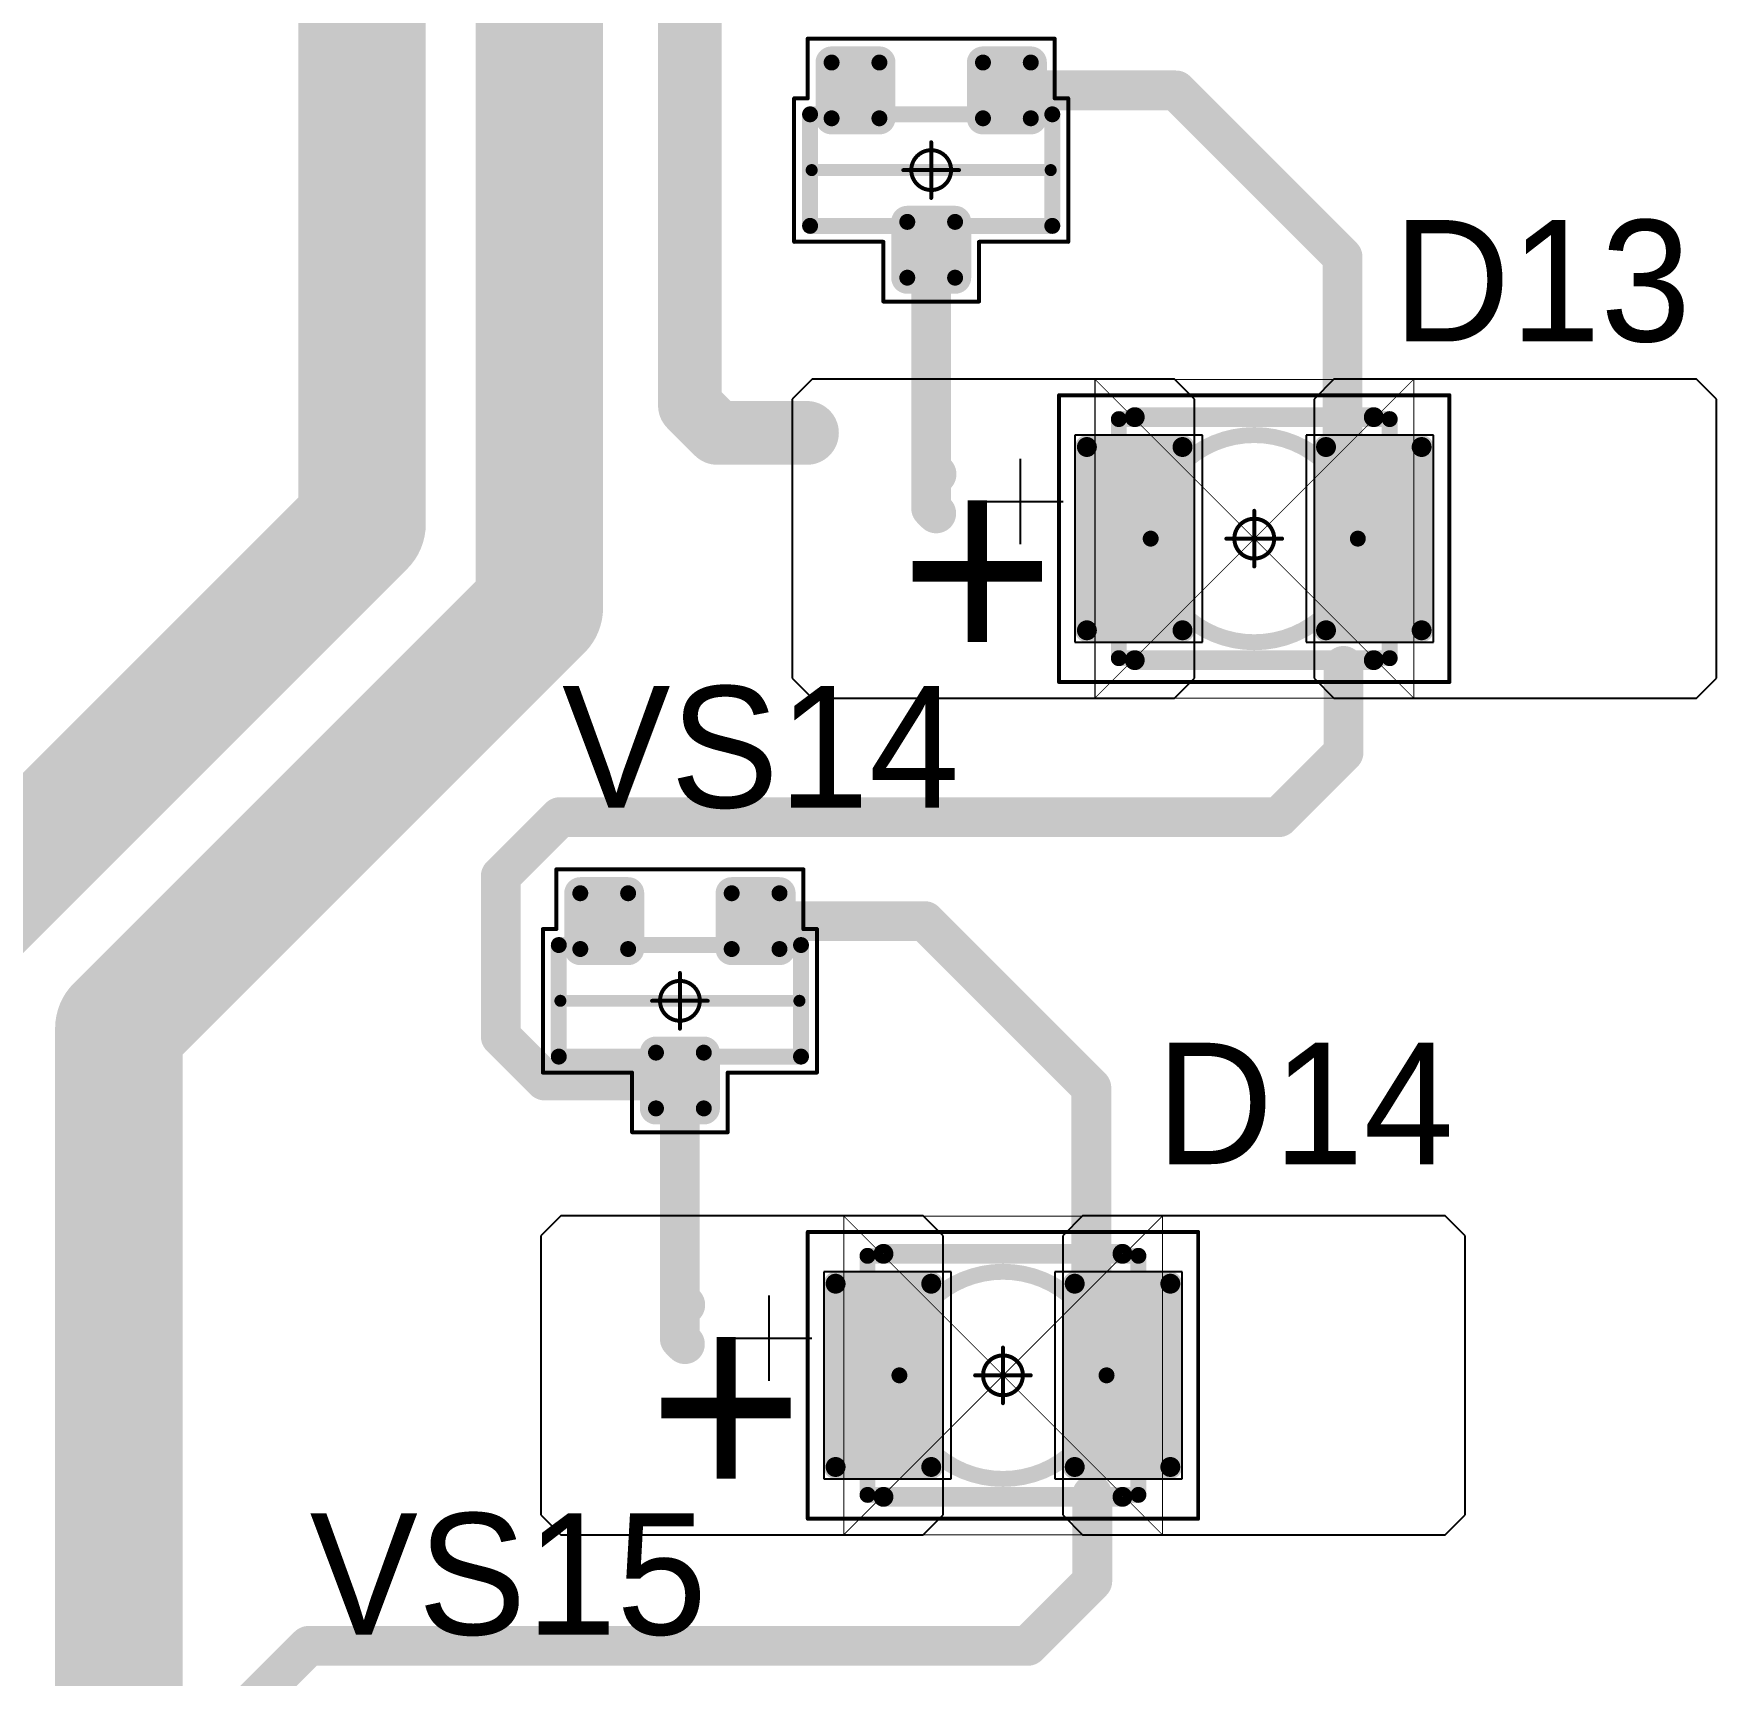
# Model space of a CAD drawing. Header units: millimetres. Extents: x 0 to 1769, y 431 to 1001.
# Drawn here: x 1296.57 to 1317.69, y 464.26 to 484.87 of the extents above; entities that cross this region are included whole.
import ezdxf

# ---------------------------------------------------------------- set-up
doc = ezdxf.new("R2010")
doc.units = ezdxf.units.MM
for name, color, linetype in [('Mechanical13', 56, 'Continuous'), ('Mechanical15', 56, 'Continuous'), ('Mechanical9', 56, 'Continuous'), ('TopLayer', 1, 'Continuous'), ('TopOverlay', 2, 'Continuous'), ('TopPaste', 8, 'Continuous'), ('TopSolder', 216, 'Continuous')]:
    doc.layers.add(name, color=color, linetype=linetype)

# ---------------------------------------------------------------- blocks, each defined once
blk = doc.blocks.new('SOT23_125')
at = {"layer": 'Mechanical13', "const_width": 0.2}
for points in [[(-0.7, -1.52), (-0.7, 1.52)], [(0.7, 1.52), (-0.7, 1.52)], [(0.7, -1.52), (0.7, 1.52)], [(0.7, -1.52), (-0.7, -1.52)]]:
    blk.add_lwpolyline(points, dxfattribs=at)
at = {"layer": 'Mechanical13', "const_width": 0.1}
for points in [[(-0.75, 1.52, 1), (-0.65, 1.52, 1)], [(-0.75, 1.52, 1), (-0.65, 1.52, 1)], [(0.65, 1.52, 1), (0.75, 1.52, 1)], [(0.65, 1.52, 1), (0.75, 1.52, 1)], [(-0.75, -1.52, 1), (-0.65, -1.52, 1)], [(-0.75, -1.52, 1), (-0.65, -1.52, 1)], [(0.65, -1.52, 1), (0.75, -1.52, 1)], [(0.65, -1.52, 1), (0.75, -1.52, 1)]]:
    blk.add_lwpolyline(points, format="xyb", close=True, dxfattribs=at)
at = {"layer": 'Mechanical15', "const_width": 0.05}
for points in [[(0.9, 1.72), (-0.9, 1.72)], [(-0.9, 1.55), (-0.9, 1.72)], [(0.9, 0.6), (0.9, 1.72)], [(-0.9, 1.55), (-1.65, 1.55)], [(-1.65, -1.55), (-1.65, 1.55)], [(1.65, 0.6), (0.9, 0.6)], [(1.65, -0.6), (1.65, 0.6)], [(0, -0.35), (0, 0.35)], [(0.35, 0), (-0.35, 0)], [(0.9, -1.72), (0.9, -0.6)], [(1.65, -0.6), (0.9, -0.6)], [(-0.9, -1.55), (-1.65, -1.55)], [(-0.9, -1.72), (-0.9, -1.55)], [(0.9, -1.72), (-0.9, -1.72)]]:
    blk.add_lwpolyline(points, dxfattribs=at)
at = {"layer": 'Mechanical15'}
for points, const_width in [([(-0.913, 1.72, 1), (-0.888, 1.72, 1)], 0.025), ([(-0.913, 1.72, 1), (-0.888, 1.72, 1)], 0.025), ([(0.888, 1.72, 1), (0.913, 1.72, 1)], 0.025), ([(0.888, 1.72, 1), (0.913, 1.72, 1)], 0.025), ([(-1.662, 1.55, 1), (-1.637, 1.55, 1)], 0.025), ([(-1.662, 1.55, 1), (-1.637, 1.55, 1)], 0.025), ([(-0.913, 1.55, 1), (-0.888, 1.55, 1)], 0.025), ([(-0.913, 1.55, 1), (-0.888, 1.55, 1)], 0.025), ([(0.888, 0.6, 1), (0.913, 0.6, 1)], 0.025), ([(0.888, 0.6, 1), (0.913, 0.6, 1)], 0.025), ([(1.637, 0.6, 1), (1.662, 0.6, 1)], 0.025), ([(1.637, 0.6, 1), (1.662, 0.6, 1)], 0.025), ([(0.25, 0, 1), (-0.25, 0, 1)], 0.05), ([(-0.012, 0.35, 1), (0.012, 0.35, 1)], 0.025), ([(-0.362, 0, 1), (-0.337, 0, 1)], 0.025), ([(-0.262, 0, 1), (-0.238, 0, 1)], 0.025), ([(0.238, 0, 1), (0.262, 0, 1)], 0.025), ([(0.337, 0, 1), (0.362, 0, 1)], 0.025), ([(-0.012, -0.35, 1), (0.012, -0.35, 1)], 0.025), ([(0.888, -0.6, 1), (0.913, -0.6, 1)], 0.025), ([(0.888, -0.6, 1), (0.913, -0.6, 1)], 0.025), ([(1.637, -0.6, 1), (1.662, -0.6, 1)], 0.025), ([(1.637, -0.6, 1), (1.662, -0.6, 1)], 0.025), ([(-1.662, -1.55, 1), (-1.637, -1.55, 1)], 0.025), ([(-1.662, -1.55, 1), (-1.637, -1.55, 1)], 0.025), ([(-0.913, -1.55, 1), (-0.888, -1.55, 1)], 0.025), ([(-0.913, -1.55, 1), (-0.888, -1.55, 1)], 0.025), ([(-0.913, -1.72, 1), (-0.888, -1.72, 1)], 0.025), ([(-0.913, -1.72, 1), (-0.888, -1.72, 1)], 0.025), ([(0.888, -1.72, 1), (0.913, -1.72, 1)], 0.025), ([(0.888, -1.72, 1), (0.913, -1.72, 1)], 0.025)]:
    blk.add_lwpolyline(points, format="xyb", close=True, dxfattribs=dict(at, const_width=const_width))
at = {"layer": 'TopLayer', "const_width": 0.1}
for points in [[(-1.4, 1.25, 1), (-1.3, 1.25, 1)], [(-0.7, 1.25, 1), (-0.6, 1.25, 1)], [(-1.4, 0.65, 1), (-1.3, 0.65, 1)], [(-0.7, 0.65, 1), (-0.6, 0.65, 1)], [(0.6, 0.3, 1), (0.7, 0.3, 1)], [(1.3, 0.3, 1), (1.4, 0.3, 1)], [(0.6, -0.3, 1), (0.7, -0.3, 1)], [(1.3, -0.3, 1), (1.4, -0.3, 1)], [(-1.4, -0.65, 1), (-1.3, -0.65, 1)], [(-0.7, -0.65, 1), (-0.6, -0.65, 1)], [(-1.4, -1.25, 1), (-1.3, -1.25, 1)], [(-0.7, -1.25, 1), (-0.6, -1.25, 1)]]:
    blk.add_lwpolyline(points, format="xyb", close=True, dxfattribs=at)
at = {"layer": 'TopLayer'}
for points in [[(-1.35, 1.35), (-1.35, 0.55), (-0.65, 1.35), (-0.65, 0.55)], [(-1.45, 1.25), (-1.45, 0.65), (-0.55, 1.25), (-0.55, 0.65)], [(0.55, 0.3), (0.55, -0.3), (1.45, 0.3), (1.45, -0.3)], [(0.65, 0.4), (0.65, -0.4), (1.35, 0.4), (1.35, -0.4)], [(-1.35, -0.55), (-1.35, -1.35), (-0.65, -0.55), (-0.65, -1.35)], [(-1.45, -0.65), (-1.45, -1.25), (-0.55, -0.65), (-0.55, -1.25)]]:
    blk.add_solid(points, dxfattribs=at)
at = {"layer": 'TopOverlay', "const_width": 0.15}
blk.add_lwpolyline([(0, -1.5), (0, 1.5)], dxfattribs=at)
at = {"layer": 'TopOverlay', "const_width": 0.075}
for points in [[(-0.038, 1.5, 1), (0.038, 1.5, 1)], [(-0.038, -1.5, 1), (0.038, -1.5, 1)]]:
    blk.add_lwpolyline(points, format="xyb", close=True, dxfattribs=at)
at = {"layer": 'TopPaste', "const_width": 0.075}
for points in [[(-1.387, 1.25, 1), (-1.313, 1.25, 1)], [(-0.687, 1.25, 1), (-0.613, 1.25, 1)], [(-1.387, 0.65, 1), (-1.313, 0.65, 1)], [(-0.687, 0.65, 1), (-0.613, 0.65, 1)], [(0.613, 0.3, 1), (0.687, 0.3, 1)], [(1.313, 0.3, 1), (1.387, 0.3, 1)], [(0.613, -0.3, 1), (0.687, -0.3, 1)], [(1.313, -0.3, 1), (1.387, -0.3, 1)], [(-1.387, -0.65, 1), (-1.313, -0.65, 1)], [(-0.687, -0.65, 1), (-0.613, -0.65, 1)], [(-1.387, -1.25, 1), (-1.313, -1.25, 1)], [(-0.687, -1.25, 1), (-0.613, -1.25, 1)]]:
    blk.add_lwpolyline(points, format="xyb", close=True, dxfattribs=at)
at = {"layer": 'TopPaste'}
for points in [[(-1.35, 1.325), (-1.35, 0.575), (-0.65, 1.325), (-0.65, 0.575)], [(-1.425, 1.25), (-1.425, 0.65), (-0.575, 1.25), (-0.575, 0.65)], [(0.575, 0.3), (0.575, -0.3), (1.425, 0.3), (1.425, -0.3)], [(0.65, 0.375), (0.65, -0.375), (1.35, 0.375), (1.35, -0.375)], [(-1.35, -0.575), (-1.35, -1.325), (-0.65, -0.575), (-0.65, -1.325)], [(-1.425, -0.65), (-1.425, -1.25), (-0.575, -0.65), (-0.575, -1.25)]]:
    blk.add_solid(points, dxfattribs=at)
at = {"layer": 'TopSolder', "const_width": 0.202}
for points in [[(-1.451, 1.25, 1), (-1.249, 1.25, 1)], [(-0.751, 1.25, 1), (-0.549, 1.25, 1)], [(-1.451, 0.65, 1), (-1.249, 0.65, 1)], [(-0.751, 0.65, 1), (-0.549, 0.65, 1)], [(0.549, 0.3, 1), (0.751, 0.3, 1)], [(1.249, 0.3, 1), (1.451, 0.3, 1)], [(0.549, -0.3, 1), (0.751, -0.3, 1)], [(1.249, -0.3, 1), (1.451, -0.3, 1)], [(-1.451, -0.65, 1), (-1.249, -0.65, 1)], [(-0.751, -0.65, 1), (-0.549, -0.65, 1)], [(-1.451, -1.25, 1), (-1.249, -1.25, 1)], [(-0.751, -1.25, 1), (-0.549, -1.25, 1)]]:
    blk.add_lwpolyline(points, format="xyb", close=True, dxfattribs=at)
at = {"layer": 'TopSolder'}
for points in [[(-1.35, 1.452), (-1.35, 0.448), (-0.65, 1.452), (-0.65, 0.448)], [(-1.552, 1.25), (-1.552, 0.65), (-0.448, 1.25), (-0.448, 0.65)], [(0.65, 0.502), (0.65, -0.502), (1.35, 0.502), (1.35, -0.502)], [(0.448, 0.3), (0.448, -0.3), (1.552, 0.3), (1.552, -0.3)], [(-1.35, -0.448), (-1.35, -1.452), (-0.65, -0.448), (-0.65, -1.452)], [(-1.552, -0.65), (-1.552, -1.25), (-0.448, -0.65), (-0.448, -1.25)]]:
    blk.add_solid(points, dxfattribs=at)
blk = doc.blocks.new('SOT23_126')
at = {"layer": 'Mechanical13', "const_width": 0.2}
for points in [[(-0.7, -1.52), (-0.7, 1.52)], [(0.7, 1.52), (-0.7, 1.52)], [(0.7, -1.52), (0.7, 1.52)], [(0.7, -1.52), (-0.7, -1.52)]]:
    blk.add_lwpolyline(points, dxfattribs=at)
at = {"layer": 'Mechanical13', "const_width": 0.1}
for points in [[(-0.75, 1.52, 1), (-0.65, 1.52, 1)], [(-0.75, 1.52, 1), (-0.65, 1.52, 1)], [(0.65, 1.52, 1), (0.75, 1.52, 1)], [(0.65, 1.52, 1), (0.75, 1.52, 1)], [(-0.75, -1.52, 1), (-0.65, -1.52, 1)], [(-0.75, -1.52, 1), (-0.65, -1.52, 1)], [(0.65, -1.52, 1), (0.75, -1.52, 1)], [(0.65, -1.52, 1), (0.75, -1.52, 1)]]:
    blk.add_lwpolyline(points, format="xyb", close=True, dxfattribs=at)
at = {"layer": 'Mechanical15', "const_width": 0.05}
for points in [[(0.9, 1.72), (-0.9, 1.72)], [(-0.9, 1.55), (-0.9, 1.72)], [(0.9, 0.6), (0.9, 1.72)], [(-0.9, 1.55), (-1.65, 1.55)], [(-1.65, -1.55), (-1.65, 1.55)], [(1.65, 0.6), (0.9, 0.6)], [(1.65, -0.6), (1.65, 0.6)], [(0, -0.35), (0, 0.35)], [(0.35, 0), (-0.35, 0)], [(0.9, -1.72), (0.9, -0.6)], [(1.65, -0.6), (0.9, -0.6)], [(-0.9, -1.55), (-1.65, -1.55)], [(-0.9, -1.72), (-0.9, -1.55)], [(0.9, -1.72), (-0.9, -1.72)]]:
    blk.add_lwpolyline(points, dxfattribs=at)
at = {"layer": 'Mechanical15'}
for points, const_width in [([(-0.913, 1.72, 1), (-0.888, 1.72, 1)], 0.025), ([(-0.913, 1.72, 1), (-0.888, 1.72, 1)], 0.025), ([(0.888, 1.72, 1), (0.913, 1.72, 1)], 0.025), ([(0.888, 1.72, 1), (0.913, 1.72, 1)], 0.025), ([(-1.662, 1.55, 1), (-1.637, 1.55, 1)], 0.025), ([(-1.662, 1.55, 1), (-1.637, 1.55, 1)], 0.025), ([(-0.913, 1.55, 1), (-0.888, 1.55, 1)], 0.025), ([(-0.913, 1.55, 1), (-0.888, 1.55, 1)], 0.025), ([(0.888, 0.6, 1), (0.913, 0.6, 1)], 0.025), ([(0.888, 0.6, 1), (0.913, 0.6, 1)], 0.025), ([(1.637, 0.6, 1), (1.662, 0.6, 1)], 0.025), ([(1.637, 0.6, 1), (1.662, 0.6, 1)], 0.025), ([(0.25, 0, 1), (-0.25, 0, 1)], 0.05), ([(-0.012, 0.35, 1), (0.012, 0.35, 1)], 0.025), ([(-0.362, 0, 1), (-0.337, 0, 1)], 0.025), ([(-0.262, 0, 1), (-0.238, 0, 1)], 0.025), ([(0.238, 0, 1), (0.262, 0, 1)], 0.025), ([(0.337, 0, 1), (0.362, 0, 1)], 0.025), ([(-0.012, -0.35, 1), (0.012, -0.35, 1)], 0.025), ([(0.888, -0.6, 1), (0.913, -0.6, 1)], 0.025), ([(0.888, -0.6, 1), (0.913, -0.6, 1)], 0.025), ([(1.637, -0.6, 1), (1.662, -0.6, 1)], 0.025), ([(1.637, -0.6, 1), (1.662, -0.6, 1)], 0.025), ([(-1.662, -1.55, 1), (-1.637, -1.55, 1)], 0.025), ([(-1.662, -1.55, 1), (-1.637, -1.55, 1)], 0.025), ([(-0.913, -1.55, 1), (-0.888, -1.55, 1)], 0.025), ([(-0.913, -1.55, 1), (-0.888, -1.55, 1)], 0.025), ([(-0.913, -1.72, 1), (-0.888, -1.72, 1)], 0.025), ([(-0.913, -1.72, 1), (-0.888, -1.72, 1)], 0.025), ([(0.888, -1.72, 1), (0.913, -1.72, 1)], 0.025), ([(0.888, -1.72, 1), (0.913, -1.72, 1)], 0.025)]:
    blk.add_lwpolyline(points, format="xyb", close=True, dxfattribs=dict(at, const_width=const_width))
at = {"layer": 'TopLayer', "const_width": 0.1}
for points in [[(-1.4, 1.25, 1), (-1.3, 1.25, 1)], [(-0.7, 1.25, 1), (-0.6, 1.25, 1)], [(-1.4, 0.65, 1), (-1.3, 0.65, 1)], [(-0.7, 0.65, 1), (-0.6, 0.65, 1)], [(0.6, 0.3, 1), (0.7, 0.3, 1)], [(1.3, 0.3, 1), (1.4, 0.3, 1)], [(0.6, -0.3, 1), (0.7, -0.3, 1)], [(1.3, -0.3, 1), (1.4, -0.3, 1)], [(-1.4, -0.65, 1), (-1.3, -0.65, 1)], [(-0.7, -0.65, 1), (-0.6, -0.65, 1)], [(-1.4, -1.25, 1), (-1.3, -1.25, 1)], [(-0.7, -1.25, 1), (-0.6, -1.25, 1)]]:
    blk.add_lwpolyline(points, format="xyb", close=True, dxfattribs=at)
at = {"layer": 'TopLayer'}
for points in [[(-1.35, 1.35), (-1.35, 0.55), (-0.65, 1.35), (-0.65, 0.55)], [(-1.45, 1.25), (-1.45, 0.65), (-0.55, 1.25), (-0.55, 0.65)], [(0.55, 0.3), (0.55, -0.3), (1.45, 0.3), (1.45, -0.3)], [(0.65, 0.4), (0.65, -0.4), (1.35, 0.4), (1.35, -0.4)], [(-1.35, -0.55), (-1.35, -1.35), (-0.65, -0.55), (-0.65, -1.35)], [(-1.45, -0.65), (-1.45, -1.25), (-0.55, -0.65), (-0.55, -1.25)]]:
    blk.add_solid(points, dxfattribs=at)
at = {"layer": 'TopOverlay', "const_width": 0.15}
blk.add_lwpolyline([(0, -1.5), (0, 1.5)], dxfattribs=at)
at = {"layer": 'TopOverlay', "const_width": 0.075}
for points in [[(-0.038, 1.5, 1), (0.038, 1.5, 1)], [(-0.038, -1.5, 1), (0.038, -1.5, 1)]]:
    blk.add_lwpolyline(points, format="xyb", close=True, dxfattribs=at)
at = {"layer": 'TopPaste', "const_width": 0.075}
for points in [[(-1.387, 1.25, 1), (-1.313, 1.25, 1)], [(-0.687, 1.25, 1), (-0.613, 1.25, 1)], [(-1.387, 0.65, 1), (-1.313, 0.65, 1)], [(-0.687, 0.65, 1), (-0.613, 0.65, 1)], [(0.613, 0.3, 1), (0.687, 0.3, 1)], [(1.313, 0.3, 1), (1.387, 0.3, 1)], [(0.613, -0.3, 1), (0.687, -0.3, 1)], [(1.313, -0.3, 1), (1.387, -0.3, 1)], [(-1.387, -0.65, 1), (-1.313, -0.65, 1)], [(-0.687, -0.65, 1), (-0.613, -0.65, 1)], [(-1.387, -1.25, 1), (-1.313, -1.25, 1)], [(-0.687, -1.25, 1), (-0.613, -1.25, 1)]]:
    blk.add_lwpolyline(points, format="xyb", close=True, dxfattribs=at)
at = {"layer": 'TopPaste'}
for points in [[(-1.35, 1.325), (-1.35, 0.575), (-0.65, 1.325), (-0.65, 0.575)], [(-1.425, 1.25), (-1.425, 0.65), (-0.575, 1.25), (-0.575, 0.65)], [(0.575, 0.3), (0.575, -0.3), (1.425, 0.3), (1.425, -0.3)], [(0.65, 0.375), (0.65, -0.375), (1.35, 0.375), (1.35, -0.375)], [(-1.35, -0.575), (-1.35, -1.325), (-0.65, -0.575), (-0.65, -1.325)], [(-1.425, -0.65), (-1.425, -1.25), (-0.575, -0.65), (-0.575, -1.25)]]:
    blk.add_solid(points, dxfattribs=at)
at = {"layer": 'TopSolder', "const_width": 0.202}
for points in [[(-1.451, 1.25, 1), (-1.249, 1.25, 1)], [(-0.751, 1.25, 1), (-0.549, 1.25, 1)], [(-1.451, 0.65, 1), (-1.249, 0.65, 1)], [(-0.751, 0.65, 1), (-0.549, 0.65, 1)], [(0.549, 0.3, 1), (0.751, 0.3, 1)], [(1.249, 0.3, 1), (1.451, 0.3, 1)], [(0.549, -0.3, 1), (0.751, -0.3, 1)], [(1.249, -0.3, 1), (1.451, -0.3, 1)], [(-1.451, -0.65, 1), (-1.249, -0.65, 1)], [(-0.751, -0.65, 1), (-0.549, -0.65, 1)], [(-1.451, -1.25, 1), (-1.249, -1.25, 1)], [(-0.751, -1.25, 1), (-0.549, -1.25, 1)]]:
    blk.add_lwpolyline(points, format="xyb", close=True, dxfattribs=at)
at = {"layer": 'TopSolder'}
for points in [[(-1.35, 1.452), (-1.35, 0.448), (-0.65, 1.452), (-0.65, 0.448)], [(-1.552, 1.25), (-1.552, 0.65), (-0.448, 1.25), (-0.448, 0.65)], [(0.65, 0.502), (0.65, -0.502), (1.35, 0.502), (1.35, -0.502)], [(0.448, 0.3), (0.448, -0.3), (1.552, 0.3), (1.552, -0.3)], [(-1.35, -0.448), (-1.35, -1.452), (-0.65, -0.448), (-0.65, -1.452)], [(-1.552, -0.65), (-1.552, -1.25), (-0.448, -0.65), (-0.448, -1.25)]]:
    blk.add_solid(points, dxfattribs=at)
blk = doc.blocks.new('T66G_313')
at = {"layer": 'Mechanical13'}
for p, q in [((2.936, 0.071), (2.936, -1)), ((2.4, -0.464), (3.471, -0.464))]:
    blk.add_line(p, q, dxfattribs=at)
at = {"layer": 'Mechanical13', "const_width": 0.2}
for points in [[(-1.7, 1.5), (-1.7, -1.5)], [(1.7, 1.5), (-1.7, 1.5)], [(1.7, 1.5), (1.7, -1.5)], [(1.7, -1.5), (-1.7, -1.5)]]:
    blk.add_lwpolyline(points, dxfattribs=at)
at = {"layer": 'Mechanical13'}
for points, const_width in [([(-1.75, 1.5, 1), (-1.65, 1.5, 1)], 0.1), ([(-1.75, 1.5, 1), (-1.65, 1.5, 1)], 0.1), ([(1.65, 1.5, 1), (1.75, 1.5, 1)], 0.1), ([(1.65, 1.5, 1), (1.75, 1.5, 1)], 0.1), ([(1.3, 0, 1), (-1.3, 0, 1)], 0.2), ([(-1.35, 0, 1), (-1.25, 0, 1)], 0.1), ([(1.25, 0, 1), (1.35, 0, 1)], 0.1), ([(-1.75, -1.5, 1), (-1.65, -1.5, 1)], 0.1), ([(-1.75, -1.5, 1), (-1.65, -1.5, 1)], 0.1), ([(1.65, -1.5, 1), (1.75, -1.5, 1)], 0.1), ([(1.65, -1.5, 1), (1.75, -1.5, 1)], 0.1)]:
    blk.add_lwpolyline(points, format="xyb", close=True, dxfattribs=dict(at, const_width=const_width))
at = {"layer": 'Mechanical15', "const_width": 0.05}
for points in [[(2.45, 1.8), (-2.45, 1.8)], [(-2.45, 1.8), (-2.45, -1.8)], [(2.45, 1.8), (2.45, -1.8)], [(0, 0.35), (0, -0.35)], [(0.35, 0), (-0.35, 0)], [(2.45, -1.8), (-2.45, -1.8)]]:
    blk.add_lwpolyline(points, dxfattribs=at)
at = {"layer": 'Mechanical15'}
for points, const_width in [([(-2.462, 1.8, 1), (-2.438, 1.8, 1)], 0.025), ([(-2.462, 1.8, 1), (-2.438, 1.8, 1)], 0.025), ([(2.438, 1.8, 1), (2.462, 1.8, 1)], 0.025), ([(2.438, 1.8, 1), (2.462, 1.8, 1)], 0.025), ([(0.25, 0, 1), (-0.25, 0, 1)], 0.05), ([(-0.012, 0.35, 1), (0.012, 0.35, 1)], 0.025), ([(-0.362, 0, 1), (-0.337, 0, 1)], 0.025), ([(-0.262, 0, 1), (-0.238, 0, 1)], 0.025), ([(0.238, 0, 1), (0.262, 0, 1)], 0.025), ([(0.337, 0, 1), (0.362, 0, 1)], 0.025), ([(-0.012, -0.35, 1), (0.012, -0.35, 1)], 0.025), ([(-2.462, -1.8, 1), (-2.438, -1.8, 1)], 0.025), ([(-2.462, -1.8, 1), (-2.438, -1.8, 1)], 0.025), ([(2.438, -1.8, 1), (2.462, -1.8, 1)], 0.025), ([(2.438, -1.8, 1), (2.462, -1.8, 1)], 0.025)]:
    blk.add_lwpolyline(points, format="xyb", close=True, dxfattribs=dict(at, const_width=const_width))
at = {"layer": 'TopLayer'}
for p, q in [((-5.55, 2), (-5.8, 1.75)), ((-1, 2), (-5.55, 2)), ((-0.75, 1.75), (-1, 2)), ((1, 2), (0.75, 1.75)), ((5.55, 2), (1, 2)), ((5.8, 1.75), (5.55, 2)), ((-5.8, 1.75), (-5.8, -1.75)), ((-0.75, -1.75), (-0.75, 1.75)), ((0.75, 1.75), (0.75, -1.75)), ((5.8, -1.75), (5.8, 1.75)), ((-5.8, -1.75), (-5.55, -2)), ((-1, -2), (-0.75, -1.75)), ((0.75, -1.75), (1, -2)), ((5.55, -2), (5.8, -1.75)), ((-5.55, -2), (-1, -2)), ((1, -2), (5.55, -2))]:
    blk.add_line(p, q, dxfattribs=at)
at = {"layer": 'TopLayer', "const_width": 0.15}
for points in [[(-2.175, 1.15, 1), (-2.025, 1.15, 1)], [(-0.975, 1.15, 1), (-0.825, 1.15, 1)], [(0.825, 1.15, 1), (0.975, 1.15, 1)], [(2.025, 1.15, 1), (2.175, 1.15, 1)], [(-2.175, -1.15, 1), (-2.025, -1.15, 1)], [(-0.975, -1.15, 1), (-0.825, -1.15, 1)], [(0.825, -1.15, 1), (0.975, -1.15, 1)], [(2.025, -1.15, 1), (2.175, -1.15, 1)]]:
    blk.add_lwpolyline(points, format="xyb", close=True, dxfattribs=at)
at = {"layer": 'TopLayer'}
for points in [[(-0.9, 1.3), (-2.1, 1.3), (-0.9, -1.3), (-2.1, -1.3)], [(2.1, 1.3), (0.9, 1.3), (2.1, -1.3), (0.9, -1.3)], [(-0.75, 1.15), (-2.25, 1.15), (-0.75, -1.15), (-2.25, -1.15)], [(2.25, 1.15), (0.75, 1.15), (2.25, -1.15), (0.75, -1.15)]]:
    blk.add_solid(points, dxfattribs=at)
at = {"layer": 'TopOverlay', "const_width": 0.25}
for points in [[(1.5, 1.525), (-1.5, 1.525)], [(1.5, -1.525), (-1.5, -1.525)]]:
    blk.add_lwpolyline(points, dxfattribs=at)
at = {"layer": 'TopOverlay', "const_width": 0.125}
for points in [[(-1.562, 1.525, 1), (-1.438, 1.525, 1)], [(1.438, 1.525, 1), (1.562, 1.525, 1)], [(-1.562, -1.525, 1), (-1.438, -1.525, 1)], [(1.438, -1.525, 1), (1.562, -1.525, 1)]]:
    blk.add_lwpolyline(points, format="xyb", close=True, dxfattribs=at)
at = {"layer": 'TopPaste', "const_width": 0.125}
for points in [[(-2.163, 1.15, 1), (-2.038, 1.15, 1)], [(-0.963, 1.15, 1), (-0.838, 1.15, 1)], [(0.838, 1.15, 1), (0.963, 1.15, 1)], [(2.038, 1.15, 1), (2.163, 1.15, 1)], [(-2.163, -1.15, 1), (-2.038, -1.15, 1)], [(-0.963, -1.15, 1), (-0.838, -1.15, 1)], [(0.838, -1.15, 1), (0.963, -1.15, 1)], [(2.038, -1.15, 1), (2.163, -1.15, 1)]]:
    blk.add_lwpolyline(points, format="xyb", close=True, dxfattribs=at)
at = {"layer": 'TopPaste'}
for points in [[(-0.9, 1.275), (-2.1, 1.275), (-0.9, -1.275), (-2.1, -1.275)], [(2.1, 1.275), (0.9, 1.275), (2.1, -1.275), (0.9, -1.275)], [(-0.775, 1.15), (-2.225, 1.15), (-0.775, -1.15), (-2.225, -1.15)], [(2.225, 1.15), (0.775, 1.15), (2.225, -1.15), (0.775, -1.15)]]:
    blk.add_solid(points, dxfattribs=at)
at = {"layer": 'TopSolder'}
for p, q in [((-2.25, 1.3), (-2.25, -1.3)), ((-0.65, 1.3), (-2.25, 1.3)), ((-0.65, -1.3), (-0.65, 1.3)), ((0.65, 1.3), (0.65, -1.3)), ((2.25, 1.3), (0.65, 1.3)), ((2.25, -1.3), (2.25, 1.3)), ((-2.25, -1.3), (-0.65, -1.3)), ((0.65, -1.3), (2.25, -1.3))]:
    blk.add_line(p, q, dxfattribs=at)
at = {"layer": 'TopOverlay'}
blk.add_text('+', height=2.5, dxfattribs=at).set_placement((2.5, -0.8))
blk = doc.blocks.new('T66G_314')
at = {"layer": 'Mechanical13'}
for p, q in [((2.936, 0.071), (2.936, -1)), ((2.4, -0.464), (3.471, -0.464))]:
    blk.add_line(p, q, dxfattribs=at)
at = {"layer": 'Mechanical13', "const_width": 0.2}
for points in [[(-1.7, 1.5), (-1.7, -1.5)], [(1.7, 1.5), (-1.7, 1.5)], [(1.7, 1.5), (1.7, -1.5)], [(1.7, -1.5), (-1.7, -1.5)]]:
    blk.add_lwpolyline(points, dxfattribs=at)
at = {"layer": 'Mechanical13'}
for points, const_width in [([(-1.75, 1.5, 1), (-1.65, 1.5, 1)], 0.1), ([(-1.75, 1.5, 1), (-1.65, 1.5, 1)], 0.1), ([(1.65, 1.5, 1), (1.75, 1.5, 1)], 0.1), ([(1.65, 1.5, 1), (1.75, 1.5, 1)], 0.1), ([(1.3, 0, 1), (-1.3, 0, 1)], 0.2), ([(-1.35, 0, 1), (-1.25, 0, 1)], 0.1), ([(1.25, 0, 1), (1.35, 0, 1)], 0.1), ([(-1.75, -1.5, 1), (-1.65, -1.5, 1)], 0.1), ([(-1.75, -1.5, 1), (-1.65, -1.5, 1)], 0.1), ([(1.65, -1.5, 1), (1.75, -1.5, 1)], 0.1), ([(1.65, -1.5, 1), (1.75, -1.5, 1)], 0.1)]:
    blk.add_lwpolyline(points, format="xyb", close=True, dxfattribs=dict(at, const_width=const_width))
at = {"layer": 'Mechanical15', "const_width": 0.05}
for points in [[(2.45, 1.8), (-2.45, 1.8)], [(-2.45, 1.8), (-2.45, -1.8)], [(2.45, 1.8), (2.45, -1.8)], [(0, 0.35), (0, -0.35)], [(0.35, 0), (-0.35, 0)], [(2.45, -1.8), (-2.45, -1.8)]]:
    blk.add_lwpolyline(points, dxfattribs=at)
at = {"layer": 'Mechanical15'}
for points, const_width in [([(-2.462, 1.8, 1), (-2.438, 1.8, 1)], 0.025), ([(-2.462, 1.8, 1), (-2.438, 1.8, 1)], 0.025), ([(2.438, 1.8, 1), (2.462, 1.8, 1)], 0.025), ([(2.438, 1.8, 1), (2.462, 1.8, 1)], 0.025), ([(0.25, 0, 1), (-0.25, 0, 1)], 0.05), ([(-0.012, 0.35, 1), (0.012, 0.35, 1)], 0.025), ([(-0.362, 0, 1), (-0.337, 0, 1)], 0.025), ([(-0.262, 0, 1), (-0.238, 0, 1)], 0.025), ([(0.238, 0, 1), (0.262, 0, 1)], 0.025), ([(0.337, 0, 1), (0.362, 0, 1)], 0.025), ([(-0.012, -0.35, 1), (0.012, -0.35, 1)], 0.025), ([(-2.462, -1.8, 1), (-2.438, -1.8, 1)], 0.025), ([(-2.462, -1.8, 1), (-2.438, -1.8, 1)], 0.025), ([(2.438, -1.8, 1), (2.462, -1.8, 1)], 0.025), ([(2.438, -1.8, 1), (2.462, -1.8, 1)], 0.025)]:
    blk.add_lwpolyline(points, format="xyb", close=True, dxfattribs=dict(at, const_width=const_width))
at = {"layer": 'TopLayer'}
for p, q in [((-5.55, 2), (-5.8, 1.75)), ((-1, 2), (-5.55, 2)), ((-0.75, 1.75), (-1, 2)), ((1, 2), (0.75, 1.75)), ((5.55, 2), (1, 2)), ((5.8, 1.75), (5.55, 2)), ((-5.8, 1.75), (-5.8, -1.75)), ((-0.75, -1.75), (-0.75, 1.75)), ((0.75, 1.75), (0.75, -1.75)), ((5.8, -1.75), (5.8, 1.75)), ((-5.8, -1.75), (-5.55, -2)), ((-1, -2), (-0.75, -1.75)), ((0.75, -1.75), (1, -2)), ((5.55, -2), (5.8, -1.75)), ((-5.55, -2), (-1, -2)), ((1, -2), (5.55, -2))]:
    blk.add_line(p, q, dxfattribs=at)
at = {"layer": 'TopLayer', "const_width": 0.15}
for points in [[(-2.175, 1.15, 1), (-2.025, 1.15, 1)], [(-0.975, 1.15, 1), (-0.825, 1.15, 1)], [(0.825, 1.15, 1), (0.975, 1.15, 1)], [(2.025, 1.15, 1), (2.175, 1.15, 1)], [(-2.175, -1.15, 1), (-2.025, -1.15, 1)], [(-0.975, -1.15, 1), (-0.825, -1.15, 1)], [(0.825, -1.15, 1), (0.975, -1.15, 1)], [(2.025, -1.15, 1), (2.175, -1.15, 1)]]:
    blk.add_lwpolyline(points, format="xyb", close=True, dxfattribs=at)
at = {"layer": 'TopLayer'}
for points in [[(-0.9, 1.3), (-2.1, 1.3), (-0.9, -1.3), (-2.1, -1.3)], [(2.1, 1.3), (0.9, 1.3), (2.1, -1.3), (0.9, -1.3)], [(-0.75, 1.15), (-2.25, 1.15), (-0.75, -1.15), (-2.25, -1.15)], [(2.25, 1.15), (0.75, 1.15), (2.25, -1.15), (0.75, -1.15)]]:
    blk.add_solid(points, dxfattribs=at)
at = {"layer": 'TopOverlay', "const_width": 0.25}
for points in [[(1.5, 1.525), (-1.5, 1.525)], [(1.5, -1.525), (-1.5, -1.525)]]:
    blk.add_lwpolyline(points, dxfattribs=at)
at = {"layer": 'TopOverlay', "const_width": 0.125}
for points in [[(-1.562, 1.525, 1), (-1.438, 1.525, 1)], [(1.438, 1.525, 1), (1.562, 1.525, 1)], [(-1.562, -1.525, 1), (-1.438, -1.525, 1)], [(1.438, -1.525, 1), (1.562, -1.525, 1)]]:
    blk.add_lwpolyline(points, format="xyb", close=True, dxfattribs=at)
at = {"layer": 'TopPaste', "const_width": 0.125}
for points in [[(-2.163, 1.15, 1), (-2.038, 1.15, 1)], [(-0.963, 1.15, 1), (-0.838, 1.15, 1)], [(0.838, 1.15, 1), (0.963, 1.15, 1)], [(2.038, 1.15, 1), (2.163, 1.15, 1)], [(-2.163, -1.15, 1), (-2.038, -1.15, 1)], [(-0.963, -1.15, 1), (-0.838, -1.15, 1)], [(0.838, -1.15, 1), (0.963, -1.15, 1)], [(2.038, -1.15, 1), (2.163, -1.15, 1)]]:
    blk.add_lwpolyline(points, format="xyb", close=True, dxfattribs=at)
at = {"layer": 'TopPaste'}
for points in [[(-0.9, 1.275), (-2.1, 1.275), (-0.9, -1.275), (-2.1, -1.275)], [(2.1, 1.275), (0.9, 1.275), (2.1, -1.275), (0.9, -1.275)], [(-0.775, 1.15), (-2.225, 1.15), (-0.775, -1.15), (-2.225, -1.15)], [(2.225, 1.15), (0.775, 1.15), (2.225, -1.15), (0.775, -1.15)]]:
    blk.add_solid(points, dxfattribs=at)
at = {"layer": 'TopSolder'}
for p, q in [((-2.25, 1.3), (-2.25, -1.3)), ((-0.65, 1.3), (-2.25, 1.3)), ((-0.65, -1.3), (-0.65, 1.3)), ((0.65, 1.3), (0.65, -1.3)), ((2.25, 1.3), (0.65, 1.3)), ((2.25, -1.3), (2.25, 1.3)), ((-2.25, -1.3), (-0.65, -1.3)), ((0.65, -1.3), (2.25, -1.3))]:
    blk.add_line(p, q, dxfattribs=at)
at = {"layer": 'TopOverlay'}
blk.add_text('+', height=2.5, dxfattribs=at).set_placement((2.5, -0.8))

msp = doc.modelspace()

# ---------------------------------------------------------------- linework, layer by layer
at = {"layer": 'Mechanical9'}
for points, const_width in [([(1309.891, 476.528), (1309.891, 480.528)], 0.0127), ([(1309.891, 480.528), (1313.891, 480.528)], 0.0127), ([(1309.891, 480.528), (1313.891, 476.528)], 0.01), ([(1309.891, 476.528), (1313.891, 480.528)], 0.01), ([(1313.891, 476.528), (1313.891, 480.528)], 0.0127), ([(1309.891, 476.528), (1313.891, 476.528)], 0.0127), ([(1306.737, 466.028), (1306.737, 470.028)], 0.0127), ([(1306.737, 470.028), (1310.737, 470.028)], 0.0127), ([(1306.737, 470.028), (1310.737, 466.028)], 0.01), ([(1306.737, 466.028), (1310.737, 470.028)], 0.01), ([(1310.737, 466.028), (1310.737, 470.028)], 0.0127), ([(1306.737, 466.028), (1310.737, 466.028)], 0.0127)]:
    msp.add_lwpolyline(points, dxfattribs=dict(at, const_width=const_width))
for points, const_width in [([(1309.887, 480.528, 1), (1309.894, 480.528, 1)], 0.00635), ([(1309.887, 480.528, 1), (1309.894, 480.528, 1)], 0.00635), ([(1309.888, 480.528, 1), (1309.893, 480.528, 1)], 0.005), ([(1313.887, 480.528, 1), (1313.894, 480.528, 1)], 0.00635), ([(1313.887, 480.528, 1), (1313.894, 480.528, 1)], 0.00635), ([(1313.888, 480.528, 1), (1313.893, 480.528, 1)], 0.005), ([(1309.887, 476.528, 1), (1309.894, 476.528, 1)], 0.00635), ([(1309.887, 476.528, 1), (1309.894, 476.528, 1)], 0.00635), ([(1309.888, 476.528, 1), (1309.893, 476.528, 1)], 0.005), ([(1313.887, 476.528, 1), (1313.894, 476.528, 1)], 0.00635), ([(1313.887, 476.528, 1), (1313.894, 476.528, 1)], 0.00635), ([(1313.888, 476.528, 1), (1313.893, 476.528, 1)], 0.005), ([(1306.734, 470.028, 1), (1306.74, 470.028, 1)], 0.00635), ([(1306.734, 470.028, 1), (1306.74, 470.028, 1)], 0.00635), ([(1306.734, 470.028, 1), (1306.739, 470.028, 1)], 0.005), ([(1310.734, 470.028, 1), (1310.74, 470.028, 1)], 0.00635), ([(1310.734, 470.028, 1), (1310.74, 470.028, 1)], 0.00635), ([(1310.734, 470.028, 1), (1310.739, 470.028, 1)], 0.005), ([(1306.734, 466.028, 1), (1306.74, 466.028, 1)], 0.00635), ([(1306.734, 466.028, 1), (1306.74, 466.028, 1)], 0.00635), ([(1306.734, 466.028, 1), (1306.739, 466.028, 1)], 0.005), ([(1310.734, 466.028, 1), (1310.74, 466.028, 1)], 0.00635), ([(1310.734, 466.028, 1), (1310.74, 466.028, 1)], 0.00635), ([(1310.734, 466.028, 1), (1310.739, 466.028, 1)], 0.005)]:
    msp.add_lwpolyline(points, format="xyb", close=True, dxfattribs=dict(at, const_width=const_width))
at = {"layer": 'TopLayer'}
for points, const_width in [([(1300.692, 478.714), (1300.692, 510.443)], 1.6), ([(1302.917, 477.661), (1302.917, 509.536)], 1.6), ([(1304.807, 480.199), (1304.807, 501.778)], 0.8), ([(1308.785, 484.154), (1310.908, 484.154)], 0.5), ([(1310.908, 484.154), (1312.998, 482.064)], 0.5), ([(1307.835, 479.405), (1307.835, 482.154)], 0.5), ([(1312.998, 479.713), (1312.998, 482.064)], 0.5), ([(1304.807, 480.199), (1305.15, 479.856)], 0.8), ([(1305.15, 479.856), (1306.276, 479.856)], 0.8), ([(1307.835, 478.909), (1307.835, 479.405)], 0.5), ([(1307.835, 479.405), (1307.902, 479.338)], 0.5), ([(1295.132, 473.154), (1300.692, 478.714)], 1.6), ([(1307.835, 478.909), (1307.898, 478.846)], 0.5), ([(1297.639, 472.384), (1302.917, 477.661)], 1.6), ([(1313.01, 475.845), (1313.01, 476.932)], 0.5), ([(1312.2, 475.034), (1313.01, 475.845)], 0.5), ([(1302.433, 474.294), (1303.174, 475.034)], 0.5), ([(1303.174, 475.034), (1312.2, 475.034)], 0.5), ([(1302.433, 472.281), (1302.433, 474.294)], 0.5), ([(1305.631, 473.729), (1307.755, 473.729)], 0.5), ([(1307.755, 473.729), (1309.845, 471.639)], 0.5), ([(1297.639, 455.319), (1297.639, 472.384)], 1.6), ([(1302.433, 472.281), (1302.985, 471.729)], 0.5), ([(1302.985, 471.729), (1304.681, 471.729)], 0.5), ([(1304.681, 468.484), (1304.681, 471.729)], 0.5), ([(1309.845, 469.288), (1309.845, 471.639)], 0.5), ([(1304.681, 468.98), (1304.748, 468.913)], 0.5), ([(1304.681, 468.484), (1304.744, 468.421)], 0.5), ([(1309.857, 465.445), (1309.857, 466.532)], 0.5), ([(1309.047, 464.634), (1309.857, 465.445)], 0.5), ([(1299.281, 463.894), (1300.021, 464.634)], 0.5), ([(1300.021, 464.634), (1309.047, 464.634)], 0.5)]:
    msp.add_lwpolyline(points, dxfattribs=dict(at, const_width=const_width))
for points, const_width in [([(1308.66, 484.154, 1), (1308.91, 484.154, 1)], 0.25), ([(1310.783, 484.154, 1), (1311.033, 484.154, 1)], 0.25), ([(1310.783, 484.154, 1), (1311.033, 484.154, 1)], 0.25), ([(1307.71, 482.154, 1), (1307.96, 482.154, 1)], 0.25), ([(1312.873, 482.064, 1), (1313.123, 482.064, 1)], 0.25), ([(1312.873, 482.064, 1), (1313.123, 482.064, 1)], 0.25), ([(1304.607, 480.199, 1), (1305.007, 480.199, 1)], 0.4), ([(1304.607, 480.199, 1), (1305.007, 480.199, 1)], 0.4), ([(1304.95, 479.856, 1), (1305.35, 479.856, 1)], 0.4), ([(1304.95, 479.856, 1), (1305.35, 479.856, 1)], 0.4), ([(1306.076, 479.856, 1), (1306.476, 479.856, 1)], 0.4), ([(1312.873, 479.713, 1), (1313.123, 479.713, 1)], 0.25), ([(1307.71, 479.405, 1), (1307.96, 479.405, 1)], 0.25), ([(1307.71, 479.405, 1), (1307.96, 479.405, 1)], 0.25), ([(1307.71, 479.405, 1), (1307.96, 479.405, 1)], 0.25), ([(1300.292, 478.714, 1), (1301.092, 478.714, 1)], 0.8), ([(1300.292, 478.714, 1), (1301.092, 478.714, 1)], 0.8), ([(1307.777, 479.338, 1), (1308.027, 479.338, 1)], 0.25), ([(1307.71, 478.909, 1), (1307.96, 478.909, 1)], 0.25), ([(1307.71, 478.909, 1), (1307.96, 478.909, 1)], 0.25), ([(1307.773, 478.846, 1), (1308.023, 478.846, 1)], 0.25), ([(1302.517, 477.661, 1), (1303.317, 477.661, 1)], 0.8), ([(1302.517, 477.661, 1), (1303.317, 477.661, 1)], 0.8), ([(1312.885, 476.932, 1), (1313.135, 476.932, 1)], 0.25), ([(1312.885, 475.845, 1), (1313.135, 475.845, 1)], 0.25), ([(1312.885, 475.845, 1), (1313.135, 475.845, 1)], 0.25), ([(1303.049, 475.034, 1), (1303.299, 475.034, 1)], 0.25), ([(1303.049, 475.034, 1), (1303.299, 475.034, 1)], 0.25), ([(1312.075, 475.034, 1), (1312.325, 475.034, 1)], 0.25), ([(1312.075, 475.034, 1), (1312.325, 475.034, 1)], 0.25), ([(1302.308, 474.294, 1), (1302.558, 474.294, 1)], 0.25), ([(1302.308, 474.294, 1), (1302.558, 474.294, 1)], 0.25), ([(1305.506, 473.729, 1), (1305.756, 473.729, 1)], 0.25), ([(1307.63, 473.729, 1), (1307.88, 473.729, 1)], 0.25), ([(1307.63, 473.729, 1), (1307.88, 473.729, 1)], 0.25), ([(1297.239, 472.384, 1), (1298.039, 472.384, 1)], 0.8), ([(1297.239, 472.384, 1), (1298.039, 472.384, 1)], 0.8), ([(1302.308, 472.281, 1), (1302.558, 472.281, 1)], 0.25), ([(1302.308, 472.281, 1), (1302.558, 472.281, 1)], 0.25), ([(1302.86, 471.729, 1), (1303.11, 471.729, 1)], 0.25), ([(1302.86, 471.729, 1), (1303.11, 471.729, 1)], 0.25), ([(1304.556, 471.729, 1), (1304.806, 471.729, 1)], 0.25), ([(1304.556, 471.729, 1), (1304.806, 471.729, 1)], 0.25), ([(1309.72, 471.639, 1), (1309.97, 471.639, 1)], 0.25), ([(1309.72, 471.639, 1), (1309.97, 471.639, 1)], 0.25), ([(1309.72, 469.288, 1), (1309.97, 469.288, 1)], 0.25), ([(1304.556, 468.98, 1), (1304.806, 468.98, 1)], 0.25), ([(1304.623, 468.913, 1), (1304.873, 468.913, 1)], 0.25), ([(1304.556, 468.484, 1), (1304.806, 468.484, 1)], 0.25), ([(1304.556, 468.484, 1), (1304.806, 468.484, 1)], 0.25), ([(1304.619, 468.421, 1), (1304.869, 468.421, 1)], 0.25), ([(1309.732, 466.532, 1), (1309.982, 466.532, 1)], 0.25), ([(1309.732, 465.445, 1), (1309.982, 465.445, 1)], 0.25), ([(1309.732, 465.445, 1), (1309.982, 465.445, 1)], 0.25), ([(1299.896, 464.634, 1), (1300.146, 464.634, 1)], 0.25), ([(1299.896, 464.634, 1), (1300.146, 464.634, 1)], 0.25), ([(1308.922, 464.634, 1), (1309.172, 464.634, 1)], 0.25), ([(1308.922, 464.634, 1), (1309.172, 464.634, 1)], 0.25)]:
    msp.add_lwpolyline(points, format="xyb", close=True, dxfattribs=dict(at, const_width=const_width))

# ---------------------------------------------------------------- block references
for name, p, rotation in [('SOT23_126', (1307.835, 483.154), 270), ('T66G_314', (1311.89, 478.529), 180), ('SOT23_125', (1304.681, 472.729), 270), ('T66G_313', (1308.736, 468.029), 180)]:
    msp.add_blockref(name, p, dxfattribs=dict(rotation=rotation))

# ---------------------------------------------------------------- texts
at = {"layer": 'TopOverlay'}
for s, p in [('D13', (1313.631, 481.004)), ('VS14', (1303.203, 475.154)), ('D14', (1310.656, 470.679)), ('VS15', (1300.034, 464.775))]:
    msp.add_text(s, height=1.524, dxfattribs=at).set_placement(p)

doc.saveas('drawing.dxf')
